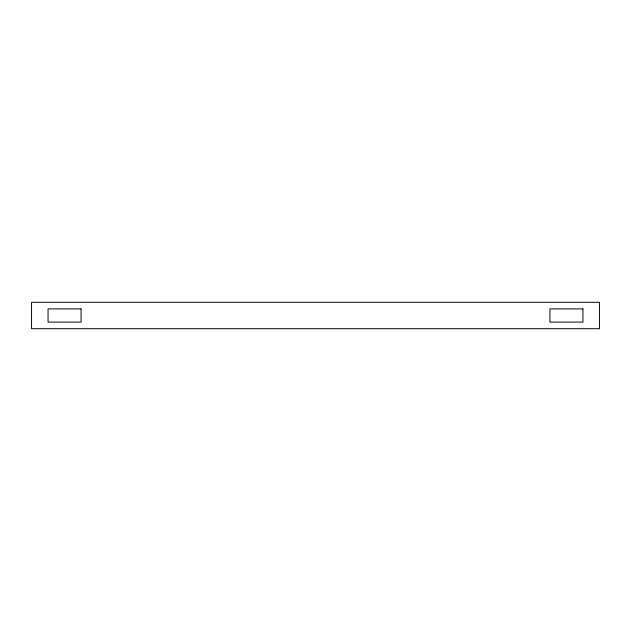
<?xml version="1.0" encoding="UTF-8"?>
<svg xmlns="http://www.w3.org/2000/svg" width="631" height="631" viewBox="0 0 631 631"><rect width="100%" height="100%" fill="white"/><g stroke="black" fill="none" stroke-linecap="round" stroke-linejoin="round"><path stroke-width="0.95" d="M599.45 302.296L31.55 302.296L31.55 328.704L599.45 328.704L599.45 302.296M81.076 308.898L48.059 308.898L48.059 322.102L81.076 322.102L81.076 308.898M582.941 308.898L549.924 308.898L549.924 322.102L582.941 322.102L582.941 308.898"/></g></svg>
